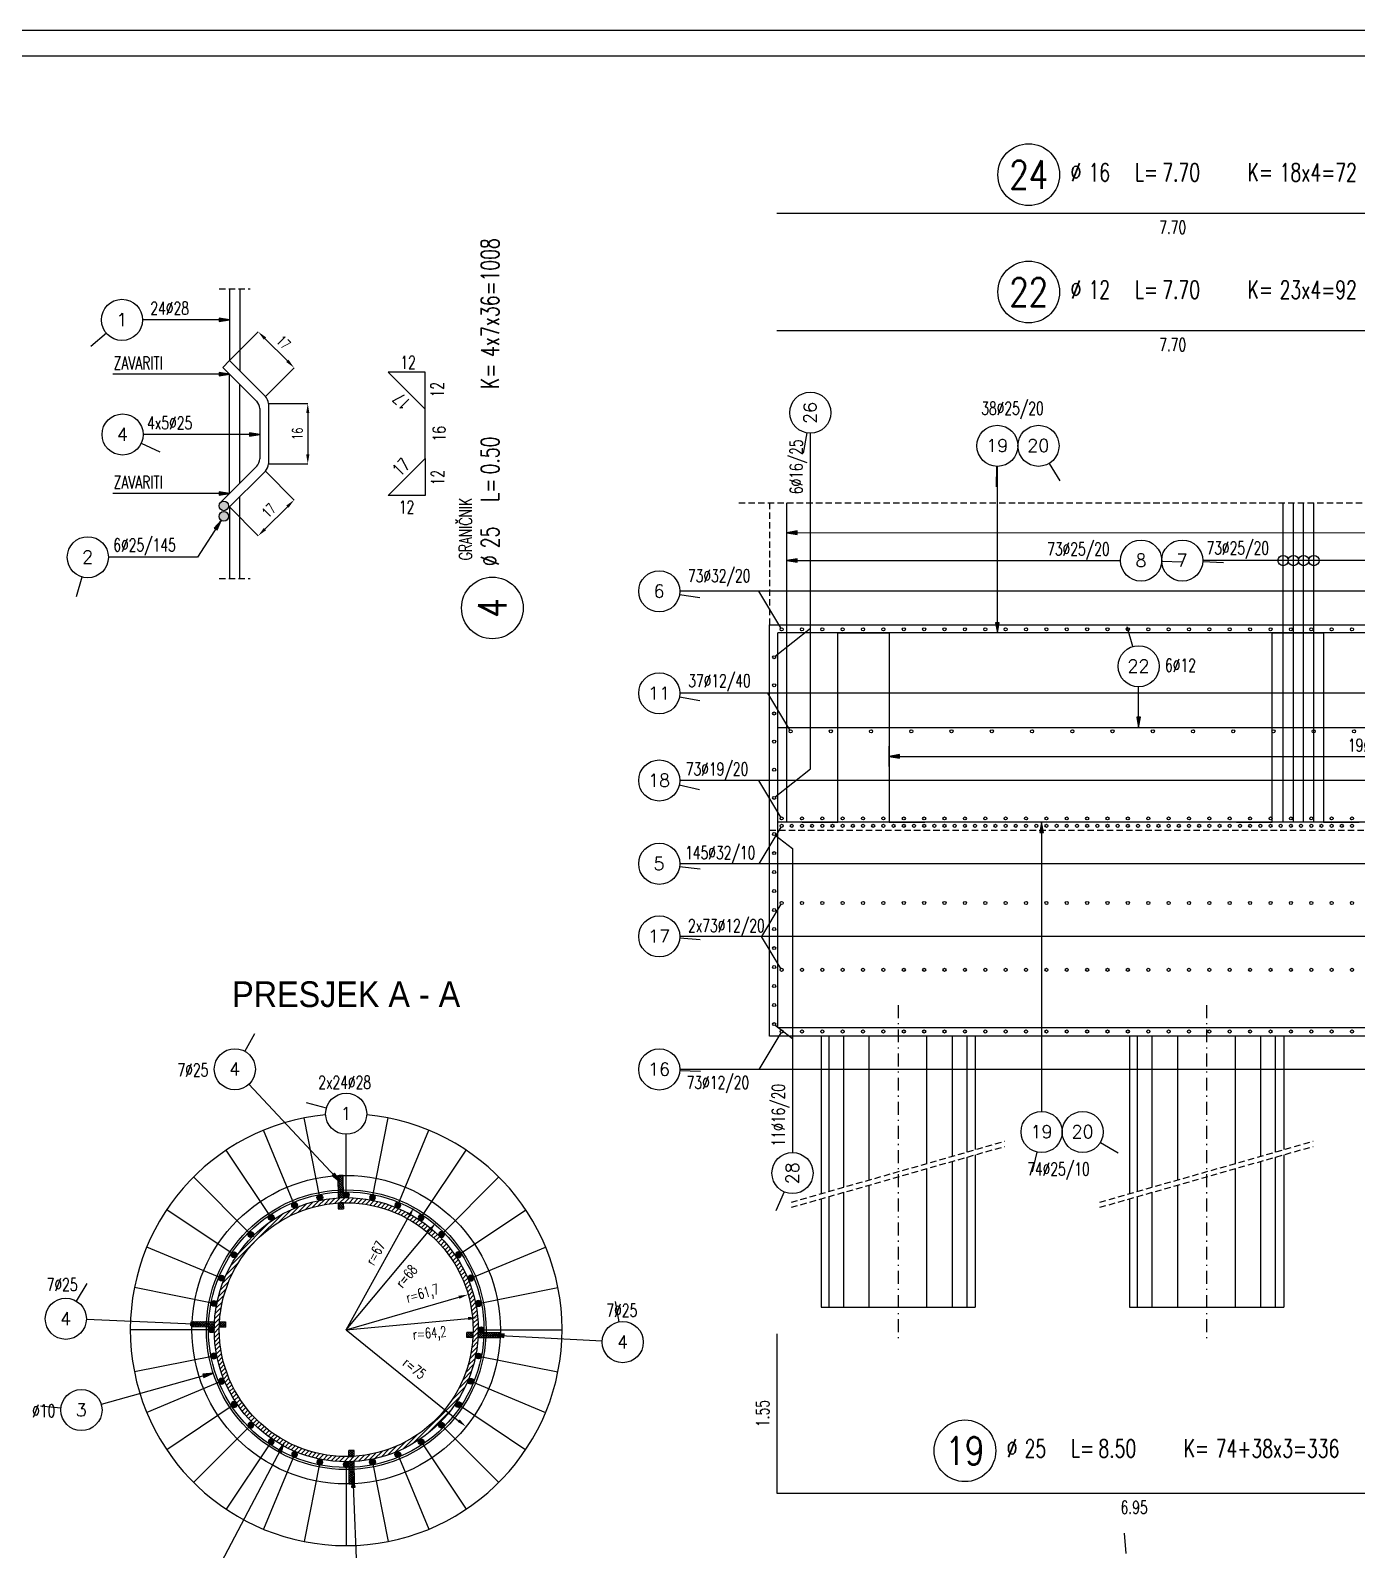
# Model space of a CAD drawing. Extents: x 3217 to 16371, y 373 to 2888.
# Drawn here: x 4307 to 5597, y 1411 to 2888 of the extents above; entities that cross this region are included whole.
import ezdxf
from ezdxf.enums import TextEntityAlignment as Align

# ---------------------------------------------------------------- set-up
doc = ezdxf.new("R2010")
doc.units = 0
doc.header["$LTSCALE"] = 50
doc.header["$PDMODE"] = 34
doc.header["$PDSIZE"] = 5
doc.linetypes.add('CENTER', pattern=[0.47, 0.25, -0.1, 0.02, -0.1])
doc.linetypes.add('HIDDEN2', pattern=[0.1875, 0.125, -0.0625])
doc.layers.get('DEFPOINTS').update_dxf_attribs({"linetype": 'CONTINUOUS'})
for name, color, linetype in [('ARM', 1, 'CONTINUOUS'), ('ARM-I', 6, 'CONTINUOUS'), ('BETON', 7, 'CONTINUOUS'), ('CRTICA', 7, 'CONTINUOUS'), ('KOTE', 4, 'CONTINUOUS'), ('NEVIDLJIVO', 9, 'HIDDEN2'), ('OSI', 2, 'CENTER'), ('TANKO', 8, 'CONTINUOUS'), ('TEKST', 7, 'CONTINUOUS')]:
    doc.layers.add(name, color=color, linetype=linetype)
doc.styles.add('KOTE', font='romans.shx', dxfattribs={"width": 0.7})
doc.styles.get("Standard").update_dxf_attribs({"font": 'romans.shx', "width": 0.9})
doc.dimstyles.new('M-50', dxfattribs={"dimscale": 50, "dimtxt": 0.2, "dimasz": 0.185, "dimexe": 0, "dimexo": 0, "dimgap": 0.1, "dimtad": 1, "dimdec": 0, "dimzin": 0, "dimdsep": 46, "dimtxsty": 'KOTE', "dimcen": 0.09, "dimclrd": 256, "dimclre": 256, "dimclrt": 2, "dimadec": 0, "dimazin": 0, "dimtfac": 1, "dimtdec": 0, "dimtix": 1, "dimtmove": 2, "dimatfit": 3, "dimfxl": 0, "dimtolj": 1, "dimtzin": 0, "dimarcsym": 0})
pattern_1 = [(45, (-10751.3807, -63121.8798), (-1.122532015, 1.122532015), []), (135, (-10751.3807, -63121.8798), (-1.122532015, -1.122532015), [])]
pattern_2 = [(225, (19979.3194, 66370.6034), (1.122532015, -1.122532015), []), (315, (19979.3194, 66370.6034), (1.122532015, 1.122532015), [])]
pattern_3 = [(225, (69360.211, 16989.7119), (-1.122532015, 1.122532015), []), (135, (69360.211, 16989.7119), (1.122532015, 1.122532015), [])]
pattern_4 = [(45, (-60132.2722, -13740.9883), (1.122532015, -1.122532015), []), (315, (-60132.2722, -13740.9883), (-1.122532015, -1.122532015), [])]

# ---------------------------------------------------------------- blocks, each defined once
blk = doc.blocks.new('A$C5B970AFC')
at = {"layer": 'TANKO'}
h = blk.add_hatch(color=256, dxfattribs=at)
edge = h.paths.add_edge_path()
edge.add_arc((0, 0), 1.4, 0, 360)
blk.add_circle((0, 0), 1.4, dxfattribs=at)
blk = doc.blocks.new('P')
at = {"layer": 'KOTE'}
blk.add_circle((0, 0), 0.4, dxfattribs=at)
blk.add_attdef('P', text='', height=0.25, dxfattribs=at).set_placement((-0.004, 0.004), align=Align.MIDDLE)
blk = doc.blocks.new('STR')
at = {"layer": 'KOTE', "color": 9}
blk.add_lwpolyline([(-1, 0.17), (-1, -0.17), (0, 0)], close=True, dxfattribs=at)
at = {"layer": 'KOTE', "color": 9, "linetype": 'ByBlock'}
blk.add_solid([(-1, 0.17), (-1, -0.17), (0, 0)], dxfattribs=at)
blk = doc.blocks.new('*D312')
at = {"layer": 'DEFPOINTS', "color": 0}
for p in [(4500.5, 2566.9), (4563.3, 2560), (4535.4, 2532.1)]:
    blk.add_point(p, dxfattribs=at)
at = {"layer": 'TANKO', "lineweight": -2}
for p, q in [((4500.5, 2566.9), (4528.4, 2594.9)), ((4535, 2588.4), (4556.8, 2566.6)), ((4535.4, 2532.1), (4563.3, 2560))]:
    blk.add_line(p, q, dxfattribs=at)
at = {"layer": 'TANKO'}
for points in [[(4536.1, 2589.5), (4533.9, 2587.3), (4528.4, 2594.9)], [(4557.9, 2567.7), (4555.7, 2565.5), (4563.3, 2560)]]:
    blk.add_solid(points, dxfattribs=at)
at = {"layer": 'TANKO', "color": 2, "insert": (4553, 2584.6), "char_height": 10, "attachment_point": 5, "rotation": 315.02, "style": 'KOTE'}
blk.add_mtext('\\A1;{\\fRomanS|b0|i0|c238|p2;17}', dxfattribs=at)
blk = doc.blocks.new('*D313')
at = {"layer": 'DEFPOINTS', "color": 0}
for p in [(4535.4, 2459.3), (4500.5, 2424.5), (4563.3, 2431.3)]:
    blk.add_point(p, dxfattribs=at)
at = {"layer": 'TANKO', "lineweight": -2}
for p, q in [((4535.4, 2459.3), (4563.3, 2431.3)), ((4500.5, 2424.5), (4528.4, 2396.5)), ((4535, 2403), (4556.8, 2424.8))]:
    blk.add_line(p, q, dxfattribs=at)
at = {"layer": 'TANKO'}
for points in [[(4555.7, 2425.9), (4557.9, 2423.7), (4563.3, 2431.3)], [(4533.9, 2404.1), (4536.1, 2401.9), (4528.4, 2396.5)]]:
    blk.add_solid(points, dxfattribs=at)
at = {"layer": 'TANKO', "color": 2, "insert": (4538.8, 2421), "char_height": 10, "attachment_point": 5, "rotation": 44.98, "style": 'KOTE'}
blk.add_mtext('\\A1;{\\fRomanS|b0|i0|c238|p2;17}', dxfattribs=at)
blk = doc.blocks.new('*D314')
at = {"layer": 'DEFPOINTS', "color": 0}
for p in [(4538.3, 2525), (4538.3, 2466.4), (4576.6, 2466.4)]:
    blk.add_point(p, dxfattribs=at)
at = {"layer": 'TANKO', "lineweight": -2}
for p, q in [((4538.3, 2525), (4576.6, 2525)), ((4576.6, 2515.8), (4576.6, 2475.6)), ((4538.3, 2466.4), (4576.6, 2466.4))]:
    blk.add_line(p, q, dxfattribs=at)
at = {"layer": 'TANKO'}
for points in [[(4575.1, 2515.8), (4578.2, 2515.8), (4576.6, 2525)], [(4575.1, 2475.6), (4578.2, 2475.6), (4576.6, 2466.4)]]:
    blk.add_solid(points, dxfattribs=at)
at = {"layer": 'TANKO', "color": 2, "insert": (4566.6, 2495.7), "char_height": 10, "attachment_point": 5, "rotation": 90, "style": 'KOTE'}
blk.add_mtext('\\A1;{\\fRomanS|b0|i0|c238|p2;16}', dxfattribs=at)
blk = doc.blocks.new('*D318')
at = {"layer": 'DEFPOINTS', "color": 0}
for p in [(4614, 1624.4), (4730.6, 1530.1)]:
    blk.add_point(p, dxfattribs=at)
at = {"layer": 'TANKO', "lineweight": -2}
blk.add_line((4614, 1624.4), (4723.4, 1535.9), dxfattribs=at)
at = {"layer": 'TANKO'}
blk.add_solid([(4724.4, 1537.1), (4722.5, 1534.7), (4730.6, 1530.1)], dxfattribs=at)
at = {"layer": 'TANKO', "color": 2, "insert": (4680.4, 1586.9), "char_height": 10, "attachment_point": 5, "rotation": 321.0603, "style": 'KOTE'}
blk.add_mtext('\\A1;{\\fRomanS|b0|i0|c238|p2;r=75}', dxfattribs=at)
blk = doc.blocks.new('*D319')
at = {"layer": 'DEFPOINTS', "color": 0}
for p in [(4741.8, 1636.1), (4614, 1624.4)]:
    blk.add_point(p, dxfattribs=at)
at = {"layer": 'TANKO', "lineweight": -2}
blk.add_line((4614, 1624.4), (4732.6, 1635.2), dxfattribs=at)
at = {"layer": 'TANKO'}
blk.add_solid([(4732.5, 1636.8), (4732.8, 1633.7), (4741.8, 1636.1)], dxfattribs=at)
at = {"layer": 'TANKO', "color": 2, "insert": (4695.3, 1619.7), "char_height": 10, "attachment_point": 5, "rotation": 5.2264, "style": 'KOTE'}
blk.add_mtext('\\A1;{\\fRomanS|b0|i0|c238|p2;r=64,2}', dxfattribs=at)
blk = doc.blocks.new('*D320')
at = {"layer": 'DEFPOINTS', "color": 0}
for p in [(4732.5, 1658.5), (4614, 1624.4)]:
    blk.add_point(p, dxfattribs=at)
at = {"layer": 'TANKO', "lineweight": -2}
blk.add_line((4614, 1624.4), (4723.7, 1656), dxfattribs=at)
at = {"layer": 'TANKO'}
blk.add_solid([(4723.2, 1657.4), (4724.1, 1654.5), (4732.5, 1658.5)], dxfattribs=at)
at = {"layer": 'TANKO', "color": 2, "insert": (4688.6, 1658.4), "char_height": 10, "attachment_point": 5, "rotation": 16.0693, "style": 'KOTE'}
blk.add_mtext('\\A1;{\\fRomanS|b0|i0|c238|p2;r=61,7}', dxfattribs=at)
blk = doc.blocks.new('*D321')
at = {"layer": 'DEFPOINTS', "color": 0}
for p in [(4701.4, 1728.5), (4614, 1624.4)]:
    blk.add_point(p, dxfattribs=at)
at = {"layer": 'TANKO', "lineweight": -2}
blk.add_line((4614, 1624.4), (4695.5, 1721.4), dxfattribs=at)
at = {"layer": 'TANKO'}
blk.add_solid([(4694.3, 1722.4), (4696.6, 1720.5), (4701.4, 1728.5)], dxfattribs=at)
at = {"layer": 'TANKO', "color": 2, "insert": (4672.6, 1676.4), "char_height": 10, "attachment_point": 5, "rotation": 49.9944, "style": 'KOTE'}
blk.add_mtext('\\A1;{\\fRomanS|b0|i0|c238|p2;r=68}', dxfattribs=at)
blk = doc.blocks.new('*D322')
at = {"layer": 'DEFPOINTS', "color": 0}
for p in [(4679.9, 1743.3), (4614, 1624.4)]:
    blk.add_point(p, dxfattribs=at)
at = {"layer": 'TANKO', "lineweight": -2}
blk.add_line((4614, 1624.4), (4675.4, 1735.2), dxfattribs=at)
at = {"layer": 'TANKO'}
blk.add_solid([(4674, 1736), (4676.7, 1734.5), (4679.9, 1743.3)], dxfattribs=at)
at = {"layer": 'TANKO', "color": 2, "insert": (4642.3, 1698.9), "char_height": 10, "attachment_point": 5, "rotation": 61.0215, "style": 'KOTE'}
blk.add_mtext('\\A1;{\\fRomanS|b0|i0|c238|p2;r=67}', dxfattribs=at)
blk = doc.blocks.new('POZ')
at = {"layer": 'ARM-I'}
blk.add_circle((0, 0), 0.6, dxfattribs=at)
at = {"layer": 'ARM', "width": 0.7}
for s, p in [('%%c', (0.814, -0.125)), ('L=', (2.064, -0.125)), ('K=', (4.256, -0.125))]:
    blk.add_text(s, height=0.35, dxfattribs=at).set_placement(p)
for tag, p in [('VA', (0.879, 0.435)), ('FI', (1.162, -0.13)), ('DUZ', (2.598, -0.13)), ('KOM', (4.881, -0.13))]:
    blk.add_attdef(tag, p, '', height=0.35, dxfattribs=at)
at = {"layer": 'ARM', "width": 0.7, "flags": 1}
for tag, p in [('TIP', (1.038, -0.896)), ('A', (1.162, -1.411)), ('B', (1.162, -1.918)), ('C', (1.162, -2.426)), ('D', (1.162, -2.934)), ('E', (1.162, -3.441)), ('F', (1.162, -3.949)), ('G', (1.162, -4.457)), ('H', (1.162, -4.964)), ('I', (1.162, -5.472)), ('J', (1.162, -5.98)), ('K', (1.162, -6.487)), ('L', (1.162, -6.995)), ('M', (1.162, -7.503)), ('N', (1.162, -8.011))]:
    blk.add_attdef(tag, p, '', height=0.35, dxfattribs=at)
at = {"layer": 'ARM-I', "width": 0.8}
blk.add_attdef('POZ', text='', height=0.55, dxfattribs=at).set_placement((0, 0), align=Align.MIDDLE)
blk = doc.blocks.new('S')
at = {"layer": 'KOTE', "color": 9}
blk.add_line((0, 1), (0, -1), dxfattribs=at)
blk.add_lwpolyline([(-1, 0.17), (-1, -0.17), (0, 0)], close=True, dxfattribs=at)
at = {"layer": 'KOTE', "color": 9, "linetype": 'ByBlock'}
blk.add_solid([(-1, 0.17), (-1, -0.17), (0, 0)], dxfattribs=at)

msp = doc.modelspace()

# ---------------------------------------------------------------- hatches: boundary and pattern name
at = {"layer": 'ARM'}
h = msp.add_hatch(color=256, dxfattribs=at)
edge = h.paths.add_edge_path()
edge.add_arc((4495, 2415.4), 4.68, 0, 360)
edge = h.paths.add_edge_path()
edge.add_arc((4495, 2425.6), 4.68, 0, 360)
at = {"layer": 'TANKO'}
h = msp.add_hatch(dxfattribs=at)
h.set_pattern_fill('ANSI37', color=256, scale=0.5, style=0)
h.set_pattern_definition(pattern_1)
edge = h.paths.add_edge_path()
edge.add_arc((4614, 1624.4), 128.4, 91.2495, 93.4819)
edge.add_line((4606.2, 1752.5), (4605.9, 1774.1))
edge.add_arc((4614, 1624.4), 150, 91.1596, 93.0702, ccw=False)
edge.add_line((4610.9, 1774.3), (4611.2, 1752.7))
h = msp.add_hatch(dxfattribs=at)
h.set_pattern_fill('ANSI31', color=256, style=0)
h.set_pattern_definition([(45, (-10894.6726, -62719.5116), (-2.24506403, 2.24506403), [])])
edge = h.paths.add_edge_path()
edge.add_arc((4614, 1624.4), 128.4, 0, 360)
edge = h.paths.add_edge_path(flags=16)
edge.add_arc((4614, 1624.4), 123.4, 0, 360)
h = msp.add_hatch(dxfattribs=at)
h.set_pattern_fill('ANSI37', color=256, scale=0.5, style=0)
h.set_pattern_definition(pattern_1)
edge = h.paths.add_edge_path()
edge.add_arc((4614, 1624.4), 123.4, 91.2749, 93.5977)
edge.add_line((4606.2, 1747.5), (4606.3, 1741.8))
edge.add_line((4606.3, 1741.8), (4611.3, 1741.8))
edge.add_line((4611.3, 1741.8), (4611.2, 1747.7))
h = msp.add_hatch(dxfattribs=at)
h.set_pattern_fill('ANSI37', color=256, scale=0.5, style=0)
h.set_pattern_definition(pattern_3)
edge = h.paths.add_edge_path()
edge.add_arc((4614, 1624.4), 128.4, 176.5181, 178.7505)
edge.add_line((4485.6, 1627.2), (4464, 1627.4))
edge.add_arc((4614, 1624.4), 150, 176.9298, 178.8404, ccw=False)
edge.add_line((4464.2, 1632.4), (4485.8, 1632.2))
h = msp.add_hatch(dxfattribs=at)
h.set_pattern_fill('ANSI37', color=256, scale=0.5, style=0)
h.set_pattern_definition(pattern_3)
edge = h.paths.add_edge_path()
edge.add_arc((4614, 1624.4), 123.4, 176.4023, 178.7251)
edge.add_line((4490.6, 1627.1), (4496.5, 1627))
edge.add_line((4496.5, 1627), (4496.6, 1632))
edge.add_line((4496.6, 1632), (4490.8, 1632.1))
h = msp.add_hatch(dxfattribs=at)
h.set_pattern_fill('ANSI37', color=256, scale=0.5, style=0)
h.set_pattern_definition(pattern_4)
edge = h.paths.add_edge_path()
edge.add_arc((4614, 1624.4), 123.4, 356.4023, 358.7251)
edge.add_line((4737.3, 1621.6), (4731.4, 1621.7))
edge.add_line((4731.4, 1621.7), (4731.4, 1616.7))
edge.add_line((4731.4, 1616.7), (4737.1, 1616.6))
h = msp.add_hatch(dxfattribs=at)
h.set_pattern_fill('ANSI37', color=256, scale=0.5, style=0)
h.set_pattern_definition(pattern_4)
edge = h.paths.add_edge_path()
edge.add_arc((4614, 1624.4), 128.4, 356.5181, 358.7505)
edge.add_line((4742.3, 1621.6), (4763.9, 1621.3))
edge.add_arc((4614, 1624.4), 150, 356.9298, 358.8404, ccw=False)
edge.add_line((4763.8, 1616.3), (4742.1, 1616.6))
h = msp.add_hatch(dxfattribs=at)
h.set_pattern_fill('ANSI37', color=256, scale=0.5, style=0)
h.set_pattern_definition(pattern_2)
edge = h.paths.add_edge_path()
edge.add_arc((4614, 1624.4), 123.4, 271.2749, 273.5977)
edge.add_line((4621.7, 1501.2), (4621.7, 1506.9))
edge.add_line((4621.7, 1506.9), (4616.7, 1506.9))
edge.add_line((4616.7, 1506.9), (4616.7, 1501))
h = msp.add_hatch(dxfattribs=at)
h.set_pattern_fill('ANSI37', color=256, scale=0.5, style=0)
h.set_pattern_definition(pattern_2)
edge = h.paths.add_edge_path()
edge.add_arc((4614, 1624.4), 128.4, 271.2495, 273.4819)
edge.add_line((4621.8, 1496.2), (4622, 1474.6))
edge.add_arc((4614, 1624.4), 150, 271.1596, 273.0702, ccw=False)
edge.add_line((4617, 1474.4), (4616.8, 1496))

# ---------------------------------------------------------------- linework, layer by layer
at = {"layer": 'ARM'}
for p, q in [((4500.5, 2636.6), (4500.5, 2566.9)), ((4510.7, 2636.6), (4510.7, 2556.8)), ((4500.5, 2566.9), (4493.9, 2560.3)), ((4493.9, 2560.3), (4527, 2527.2)), ((4500.5, 2566.9), (4535.4, 2532.1)), ((4500.5, 2437.7), (4500.5, 2553.7)), ((4510.7, 2447.9), (4510.7, 2543.5)), ((4529.9, 2520.2), (4529.9, 2471.2)), ((4538.3, 2525), (4538.3, 2466.4)), ((4491.7, 2428.9), (4527, 2464.2)), ((4498.3, 2422.3), (4535.4, 2459.3)), ((4500.5, 2424.5), (4500.5, 2354.8)), ((4510.7, 2354.8), (4510.7, 2434.6)), ((5042.7, 2118), (5042.7, 2428.6)), ((5525.3, 2118), (5525.3, 2428.6)), ((5535.3, 2118), (5535.3, 2428.6)), ((5545.3, 2118), (5545.3, 2428.6)), ((5555.3, 2118), (5555.3, 2428.6)), ((6467.9, 2302), (5033.9, 2302)), ((5033.9, 1918), (5033.9, 2302)), ((5033.9, 2210), (6467.9, 2210)), ((6467.9, 2118), (5033.9, 2118)), ((6467.9, 1918), (5033.9, 1918))]:
    msp.add_line(p, q, dxfattribs=at)
for points in [[(5057.6, 2118), (5092.2, 2118), (5092.2, 2302), (5142.2, 2302), (5142.2, 2118), (5176.9, 2118)], [(5480, 2118), (5514.7, 2118), (5514.7, 2302), (5564.7, 2302), (5564.7, 2118), (5599.3, 2118)]]:
    msp.add_lwpolyline(points, dxfattribs=at)
for centre in [(4495, 2425.6), (4495, 2415.4)]:
    msp.add_circle(centre, 4.68, dxfattribs=at)
for centre, start, end in [((4519.9, 2520.2), 0, 45.02), ((4528.3, 2525), 0, 45.02), ((4519.9, 2471.2), 314.98, 0), ((4528.3, 2466.4), 314.98, 0)]:
    msp.add_arc(centre, 10, start, end, dxfattribs=at)
at = {"layer": 'ARM-I'}
for points in [[(5032.9, 2710.2), (5802.9, 2710.2)], [(5032.9, 2596.1), (5802.9, 2596.1)], [(4654.7, 2435.7), (4690.7, 2471.7), (4690.7, 2519.7), (4654.7, 2555.7)], [(5032.9, 1620.4), (5032.9, 1465.4), (5727.9, 1465.4)]]:
    msp.add_lwpolyline(points, dxfattribs=at)
at = {"layer": 'BETON'}
for p, q in [((5025.9, 1910), (5025.9, 2310)), ((5025.9, 2310), (6475.8, 2310)), ((6475.9, 1910), (5025.9, 1910)), ((5075.9, 1910), (5075.9, 1756.6)), ((5225.9, 1910), (5225.9, 1799.5)), ((5375.9, 1910), (5375.9, 1756.6)), ((5525.9, 1910), (5525.9, 1799.5)), ((5225.9, 1794.5), (5225.9, 1646.2)), ((5525.9, 1794.5), (5525.9, 1646.2)), ((5075.9, 1751.6), (5075.9, 1646.2)), ((5375.9, 1751.6), (5375.9, 1646.2)), ((5075.9, 1646.2), (5225.9, 1646.2)), ((5375.9, 1646.2), (5525.9, 1646.2))]:
    msp.add_line(p, q, dxfattribs=at)
for points in [[(3217.3, 373), (14130.3, 373), (14130.3, 2888), (3217.3, 2888)], [(3342.3, 398), (14105.3, 398), (14105.3, 2863), (3342.3, 2863)]]:
    msp.add_lwpolyline(points, close=True, dxfattribs=at)
msp.add_circle((4614, 1624.4), 150, dxfattribs=at)
at = {"layer": 'CRTICA'}
for p, q in [((4380.8, 2593.5), (4365.6, 2580.5)), ((4414.6, 2486.5), (4432.7, 2478)), ((5062, 2496.5), (5058.5, 2476.8)), ((5246.7, 2464.1), (5246.1, 2444.1)), ((5297.7, 2466.9), (5308, 2449.8)), ((5407.2, 2371.8), (5427.2, 2371.2)), ((5447.2, 2371.5), (5467.2, 2370.6)), ((4357, 2356.4), (4351.3, 2337.2)), ((4938.3, 2339.5), (4958, 2336.4)), ((5379.2, 2288.8), (5373.5, 2308)), ((4938.2, 2239.8), (4957.9, 2236.3)), ((4938, 2154.2), (4957.6, 2149.9)), ((4938.3, 2075), (4958.2, 2072.5)), ((4938.4, 2005.4), (4958.4, 2003.8)), ((4515.4, 1895.1), (4525.2, 1912.6)), ((4938.5, 1876.6), (4958.5, 1875.8)), ((4594.7, 1839.8), (4575.4, 1845.1)), ((5347.7, 1806.6), (5365, 1796.5)), ((5285.8, 1797.2), (5281.1, 1777.8)), ((5040, 1758.4), (5032, 1740.1)), ((4351.6, 1652.2), (4361.9, 1669.3)), ((4879.5, 1632), (4876, 1651.7)), ((4336.6, 1548), (4316.7, 1549.9)), ((5372.5, 1406.6), (5370.9, 1426.5))]:
    msp.add_line(p, q, dxfattribs=at)
at = {"layer": 'KOTE'}
for centre, radius in [((5525.3, 2372.4), 5), ((5535.3, 2372.4), 5), ((5545.3, 2372.4), 5), ((5555.3, 2372.4), 5), ((5037.5, 2305.6), 1.5), ((5057.3, 2305.6), 1.5), ((5077.1, 2305.6), 1.5), ((5096.9, 2305.6), 1.5), ((5116.7, 2305.6), 1.5), ((5136.5, 2305.6), 1.5), ((5156.4, 2305.6), 1.5), ((5176.2, 2305.6), 1.5), ((5196, 2305.6), 1.5), ((5215.8, 2305.6), 1.5), ((5235.6, 2305.6), 1.5), ((5255.4, 2305.6), 1.5), ((5275.3, 2305.6), 1.5), ((5295.1, 2305.6), 1.5), ((5314.9, 2305.6), 1.5), ((5334.7, 2305.6), 1.5), ((5354.5, 2305.6), 1.5), ((5374.3, 2305.6), 1.5), ((5394.2, 2305.6), 1.5), ((5414, 2305.6), 1.5), ((5433.8, 2305.6), 1.5), ((5453.6, 2305.6), 1.5), ((5473.4, 2305.6), 1.5), ((5493.2, 2305.6), 1.5), ((5513.1, 2305.6), 1.5), ((5532.9, 2305.6), 1.5), ((5552.7, 2305.6), 1.5), ((5572.5, 2305.6), 1.5), ((5592.3, 2305.6), 1.5), ((5030.3, 2278.4), 1.5), ((5030.3, 2251.1), 1.5), ((5030.3, 2223.7), 1.5), ((5046.3, 2206.4), 1.5), ((5085.4, 2206.4), 1.5), ((5124.5, 2206.4), 1.5), ((5163.7, 2206.4), 1.5), ((5202.8, 2206.4), 1.5), ((5242, 2206.4), 1.5), ((5281.1, 2206.4), 1.5), ((5320.3, 2206.4), 1.5), ((5359.4, 2206.4), 1.5), ((5398.6, 2206.4), 1.5), ((5437.7, 2206.4), 1.5), ((5476.8, 2206.4), 1.5), ((5516, 2206.4), 1.5), ((5555.1, 2206.4), 1.5), ((5594.3, 2206.4), 1.5), ((5030.3, 2196.3), 1.5), ((5030.3, 2169), 1.5), ((5030.3, 2141.6), 1.5), ((5037.5, 2121.6), 1.5), ((5037.5, 2114.4), 1.5), ((5047.4, 2114.4), 1.5), ((5057.3, 2121.6), 1.5), ((5057.3, 2114.4), 1.5), ((5067.2, 2114.4), 1.5), ((5077.1, 2121.6), 1.5), ((5077.1, 2114.4), 1.5), ((5087, 2114.4), 1.5), ((5096.9, 2121.6), 1.5), ((5096.9, 2114.4), 1.5), ((5106.8, 2114.4), 1.5), ((5116.7, 2121.6), 1.5), ((5116.7, 2114.4), 1.5), ((5126.6, 2114.4), 1.5), ((5136.5, 2121.6), 1.5), ((5136.5, 2114.4), 1.5), ((5146.4, 2114.4), 1.5), ((5156.4, 2121.6), 1.5), ((5156.4, 2114.4), 1.5), ((5166.3, 2114.4), 1.5), ((5176.2, 2121.6), 1.5), ((5176.2, 2114.4), 1.5), ((5186.1, 2114.4), 1.5), ((5196, 2121.6), 1.5), ((5196, 2114.4), 1.5), ((5205.9, 2114.4), 1.5), ((5215.8, 2121.6), 1.5), ((5215.8, 2114.4), 1.5), ((5225.7, 2114.4), 1.5), ((5235.6, 2121.6), 1.5), ((5235.6, 2114.4), 1.5), ((5245.5, 2114.4), 1.5), ((5255.4, 2121.6), 1.5), ((5255.4, 2114.4), 1.5), ((5265.3, 2114.4), 1.5), ((5275.3, 2121.6), 1.5), ((5275.3, 2114.4), 1.5), ((5285.2, 2114.4), 1.5), ((5295.1, 2121.6), 1.5), ((5295.1, 2114.4), 1.5), ((5305, 2114.4), 1.5), ((5314.9, 2121.6), 1.5), ((5314.9, 2114.4), 1.5), ((5324.8, 2114.4), 1.5), ((5334.7, 2121.6), 1.5), ((5334.7, 2114.4), 1.5), ((5344.6, 2114.4), 1.5), ((5354.5, 2121.6), 1.5), ((5354.5, 2114.4), 1.5), ((5364.4, 2114.4), 1.5), ((5374.3, 2121.6), 1.5), ((5374.3, 2114.4), 1.5), ((5384.2, 2114.4), 1.5), ((5394.2, 2121.6), 1.5), ((5394.2, 2114.4), 1.5), ((5404.1, 2114.4), 1.5), ((5414, 2121.6), 1.5), ((5414, 2114.4), 1.5), ((5423.9, 2114.4), 1.5), ((5433.8, 2121.6), 1.5), ((5433.8, 2114.4), 1.5), ((5443.7, 2114.4), 1.5), ((5453.6, 2121.6), 1.5), ((5453.6, 2114.4), 1.5), ((5463.5, 2114.4), 1.5), ((5473.4, 2121.6), 1.5), ((5473.4, 2114.4), 1.5), ((5483.3, 2114.4), 1.5), ((5493.2, 2121.6), 1.5), ((5493.2, 2114.4), 1.5), ((5503.1, 2114.4), 1.5), ((5513.1, 2121.6), 1.5), ((5513.1, 2114.4), 1.5), ((5523, 2114.4), 1.5), ((5532.9, 2121.6), 1.5), ((5532.9, 2114.4), 1.5), ((5542.8, 2114.4), 1.5), ((5552.7, 2121.6), 1.5), ((5552.7, 2114.4), 1.5), ((5562.6, 2114.4), 1.5), ((5572.5, 2121.6), 1.5), ((5572.5, 2114.4), 1.5), ((5582.4, 2114.4), 1.5), ((5592.3, 2121.6), 1.5), ((5592.3, 2114.4), 1.5), ((5030.3, 2106.4), 1.5), ((5030.3, 2087.9), 1.5), ((5030.3, 2069.5), 1.5), ((5030.3, 2051), 1.5), ((5037.5, 2039.4), 1.5), ((5057.3, 2039.4), 1.5), ((5077.1, 2039.4), 1.5), ((5096.9, 2039.4), 1.5), ((5116.7, 2039.4), 1.5), ((5136.5, 2039.4), 1.5), ((5156.4, 2039.4), 1.5), ((5176.2, 2039.4), 1.5), ((5196, 2039.4), 1.5), ((5215.8, 2039.4), 1.5), ((5235.6, 2039.4), 1.5), ((5255.4, 2039.4), 1.5), ((5275.3, 2039.4), 1.5), ((5295.1, 2039.4), 1.5), ((5314.9, 2039.4), 1.5), ((5334.7, 2039.4), 1.5), ((5354.5, 2039.4), 1.5), ((5374.3, 2039.4), 1.5), ((5394.2, 2039.4), 1.5), ((5414, 2039.4), 1.5), ((5433.8, 2039.4), 1.5), ((5453.6, 2039.4), 1.5), ((5473.4, 2039.4), 1.5), ((5493.2, 2039.4), 1.5), ((5513.1, 2039.4), 1.5), ((5532.9, 2039.4), 1.5), ((5552.7, 2039.4), 1.5), ((5572.5, 2039.4), 1.5), ((5592.3, 2039.4), 1.5), ((5030.3, 2032.5), 1.5), ((5030.3, 2014), 1.5), ((5030.3, 1995.5), 1.5), ((5030.3, 1977.1), 1.5), ((5037.5, 1974.4), 1.5), ((5057.3, 1974.4), 1.5), ((5077.1, 1974.4), 1.5), ((5096.9, 1974.4), 1.5), ((5116.7, 1974.4), 1.5), ((5136.5, 1974.4), 1.5), ((5156.4, 1974.4), 1.5), ((5176.2, 1974.4), 1.5), ((5196, 1974.4), 1.5), ((5215.8, 1974.4), 1.5), ((5235.6, 1974.4), 1.5), ((5255.4, 1974.4), 1.5), ((5275.3, 1974.4), 1.5), ((5295.1, 1974.4), 1.5), ((5314.9, 1974.4), 1.5), ((5334.7, 1974.4), 1.5), ((5354.5, 1974.4), 1.5), ((5374.3, 1974.4), 1.5), ((5394.2, 1974.4), 1.5), ((5414, 1974.4), 1.5), ((5433.8, 1974.4), 1.5), ((5453.6, 1974.4), 1.5), ((5473.4, 1974.4), 1.5), ((5493.2, 1974.4), 1.5), ((5513.1, 1974.4), 1.5), ((5532.9, 1974.4), 1.5), ((5552.7, 1974.4), 1.5), ((5572.5, 1974.4), 1.5), ((5592.3, 1974.4), 1.5), ((5030.3, 1958.6), 1.5), ((5030.3, 1940.1), 1.5), ((5030.3, 1921.6), 1.5), ((5037.5, 1914.4), 1.5), ((5057.3, 1914.4), 1.5), ((5077.1, 1914.4), 1.5), ((5096.9, 1914.4), 1.5), ((5116.7, 1914.4), 1.5), ((5136.5, 1914.4), 1.5), ((5156.4, 1914.4), 1.5), ((5176.2, 1914.4), 1.5), ((5196, 1914.4), 1.5), ((5215.8, 1914.4), 1.5), ((5235.6, 1914.4), 1.5), ((5255.4, 1914.4), 1.5), ((5275.3, 1914.4), 1.5), ((5295.1, 1914.4), 1.5), ((5314.9, 1914.4), 1.5), ((5334.7, 1914.4), 1.5), ((5354.5, 1914.4), 1.5), ((5374.3, 1914.4), 1.5), ((5394.2, 1914.4), 1.5), ((5414, 1914.4), 1.5), ((5433.8, 1914.4), 1.5), ((5453.6, 1914.4), 1.5), ((5473.4, 1914.4), 1.5), ((5493.2, 1914.4), 1.5), ((5513.1, 1914.4), 1.5), ((5532.9, 1914.4), 1.5), ((5552.7, 1914.4), 1.5), ((5572.5, 1914.4), 1.5), ((5592.3, 1914.4), 1.5)]:
    msp.add_circle(centre, radius, dxfattribs=at)
at = {"layer": 'NEVIDLJIVO'}
for p, q in [((4490.5, 2636.6), (4520.7, 2636.6)), ((4995.9, 2428.6), (10311.9, 2428.6)), ((5025.9, 2428.6), (5025.9, 2310)), ((4490.5, 2354.8), (4520.7, 2354.8)), ((10281.9, 2110), (5025.9, 2110)), ((5047, 1748.4), (5254.7, 1807.7)), ((5047, 1743.4), (5254.7, 1802.7)), ((5347, 1748.4), (5554.7, 1807.7)), ((5347, 1743.4), (5554.7, 1802.7))]:
    msp.add_line(p, q, dxfattribs=at)
at = {"layer": 'OSI'}
for p, q in [((5150.9, 1940), (5150.9, 1616.2)), ((5450.9, 1940), (5450.9, 1616.2))]:
    msp.add_line(p, q, dxfattribs=at)
at = {"layer": 'TANKO'}
for p, q in [((4500.5, 2606.5), (4415.9, 2606.5)), ((4500.5, 2553.7), (4387.1, 2553.7)), ((4529.9, 2495), (4416.5, 2495)), ((5065.5, 2169.7), (5065.5, 2496.2)), ((5247.4, 2302), (5247.4, 2464)), ((4500.5, 2437.7), (4387.1, 2437.7)), ((4492.5, 2411.5), (4469.5, 2375.6)), ((5042.7, 2399.5), (6099.3, 2399.6)), ((4469.5, 2375.6), (4382.7, 2375.6)), ((5042.7, 2372.4), (5367.2, 2372.4)), ((6459, 2372.5), (5447.2, 2372.4)), ((6442.2, 2342.5), (4938.5, 2342.5)), ((5036.7, 2306.9), (5015.4, 2342.5)), ((5031.4, 2279.3), (5065.5, 2306.5)), ((5384.8, 2210), (5384.8, 2249.6)), ((6433.4, 2243.3), (4938.5, 2243.3)), ((5045.5, 2207.7), (5024.2, 2243.3)), ((5142.2, 2182), (5655, 2182)), ((6442.2, 2158.5), (4938.5, 2158.5)), ((5036.7, 2122.9), (5015.4, 2158.5)), ((5031.4, 2142.5), (5065.5, 2169.7)), ((5036.7, 2113.1), (5015.4, 2077.5)), ((5290.4, 2118), (5290.4, 1836.7)), ((5031.4, 2105.5), (5048.1, 2092.5)), ((5048.1, 2092.5), (5048.1, 1796.7)), ((6442.2, 2077.5), (4938.5, 2077.5)), ((5036.7, 2038.1), (5018.1, 2006.9)), ((6444.9, 2006.9), (4938.5, 2006.9)), ((5036.7, 1975.7), (5018.1, 2006.9)), ((5036.7, 1913.1), (5015.4, 1877.5)), ((5031.4, 1920.7), (5048.1, 1907.7)), ((5083.8, 1758.9), (5083.8, 1910)), ((5098, 1763), (5098, 1910)), ((5122.8, 1770.1), (5122.8, 1910)), ((5178.9, 1786.1), (5178.9, 1910)), ((5203.8, 1793.2), (5203.8, 1910)), ((5217.9, 1797.2), (5217.9, 1910)), ((5383.8, 1758.9), (5383.8, 1910)), ((5398, 1763), (5398, 1910)), ((5422.8, 1770.1), (5422.8, 1910)), ((5478.9, 1786.1), (5478.9, 1910)), ((5503.8, 1793.2), (5503.8, 1910)), ((5517.9, 1797.2), (5517.9, 1910)), ((6442.2, 1877.5), (4938.5, 1877.5)), ((4608.3, 1768.3), (4519.4, 1863.1)), ((4563.8, 1745.6), (4533.6, 1818.4)), ((4588.4, 1753), (4573, 1830.3)), ((4639.6, 1753), (4654.9, 1830.3)), ((4664.2, 1745.6), (4694.3, 1818.4)), ((4614, 1755.6), (4614, 1814.4)), ((4541.1, 1733.5), (4497.3, 1799)), ((4686.9, 1733.5), (4730.6, 1799)), ((5203.8, 1646.2), (5203.8, 1788.2)), ((5217.9, 1646.2), (5217.9, 1792.2)), ((5503.8, 1646.2), (5503.8, 1788.2)), ((5517.9, 1646.2), (5517.9, 1792.2)), ((4605.9, 1774.1), (4606.2, 1752.5)), ((4610.9, 1774.3), (4611.2, 1752.7)), ((5178.9, 1646.2), (5178.9, 1781.1)), ((5478.9, 1646.2), (5478.9, 1781.1)), ((4521.2, 1717.1), (4465.5, 1772.9)), ((4706.7, 1717.1), (4762.5, 1772.9)), ((5122.8, 1646.2), (5122.8, 1765.1)), ((5422.8, 1646.2), (5422.8, 1765.1)), ((4606.2, 1747.5), (4606.3, 1741.8)), ((4611.2, 1747.7), (4611.3, 1741.8)), ((5083.8, 1646.2), (5083.8, 1753.9)), ((5098, 1646.2), (5098, 1758)), ((5383.8, 1646.2), (5383.8, 1753.9)), ((5398, 1646.2), (5398, 1758)), ((4504.9, 1697.3), (4439.4, 1741)), ((4606.3, 1741.8), (4611.3, 1741.8)), ((4723.1, 1697.3), (4788.6, 1741)), ((4492.8, 1674.6), (4420, 1704.7)), ((4735.2, 1674.6), (4808, 1704.7)), ((4485.3, 1650), (4408, 1665.3)), ((4742.6, 1650), (4819.9, 1665.3)), ((4472.7, 1629.6), (4361.3, 1634.2)), ((4464, 1627.4), (4485.6, 1627.2)), ((4464.2, 1632.4), (4485.8, 1632.2)), ((4490.6, 1627.1), (4496.5, 1627)), ((4490.8, 1632.1), (4496.6, 1632)), ((4496.6, 1632), (4496.5, 1627)), ((4482.8, 1624.4), (4404, 1624.4)), ((4731.4, 1616.7), (4731.4, 1621.7)), ((4737.3, 1621.6), (4731.4, 1621.7)), ((4737.1, 1616.6), (4731.4, 1616.7)), ((4763.8, 1616.3), (4742.1, 1616.6)), ((4763.9, 1621.3), (4742.3, 1621.6)), ((4745.2, 1624.4), (4824, 1624.4)), ((4757.5, 1619.1), (4863, 1613.4)), ((4485.3, 1598.8), (4408, 1583.4)), ((4742.6, 1598.8), (4819.9, 1583.4)), ((4484.7, 1582.2), (4375.8, 1551.6)), ((4492.8, 1574.2), (4420, 1544)), ((4735.2, 1574.2), (4808, 1544)), ((4504.9, 1551.5), (4439.4, 1507.7)), ((4723.1, 1551.5), (4788.6, 1507.7)), ((4521.2, 1531.6), (4465.5, 1475.9)), ((4706.7, 1531.6), (4762.5, 1475.9)), ((4553.8, 1514.2), (4492.3, 1397.9)), ((4541.1, 1515.3), (4497.3, 1449.8)), ((4686.9, 1515.3), (4730.6, 1449.8)), ((4563.8, 1503.1), (4533.6, 1430.3)), ((4588.4, 1495.7), (4573, 1418.4)), ((4614, 1493.2), (4614, 1414.4)), ((4621.7, 1506.9), (4616.7, 1506.9)), ((4616.7, 1501), (4616.7, 1506.9)), ((4617, 1474.4), (4616.8, 1496)), ((4621.7, 1501.2), (4621.7, 1506.9)), ((4622, 1474.6), (4621.8, 1496.2)), ((4639.6, 1495.7), (4654.9, 1418.4)), ((4664.2, 1503.1), (4694.3, 1430.3)), ((4620.5, 1481.2), (4624.9, 1376.4))]:
    msp.add_line(p, q, dxfattribs=at)
for points in [[(4690.7, 2519.7), (4690.7, 2555.7), (4654.7, 2555.7)], [(4690.7, 2471.7), (4690.7, 2435.7), (4654.7, 2435.7)]]:
    msp.add_lwpolyline(points, dxfattribs=at)
for radius in [136, 134, 128.4, 123.4]:
    msp.add_circle((4614, 1624.4), radius, dxfattribs=at)
for radius, start, end in [(210, 95.4588, 84.5412), (150, 91.1596, 93.0702), (128.4, 91.2495, 93.4819), (123.4, 91.2749, 93.5977), (150, 176.9298, 178.8404), (128.4, 176.5181, 178.7505), (123.4, 176.4023, 178.7251), (123.4, 356.4023, 358.7251), (128.4, 356.5181, 358.7505), (150, 356.9298, 358.8404), (123.4, 271.2749, 273.5977), (128.4, 271.2495, 273.4819), (150, 271.1596, 273.0702)]:
    msp.add_arc((4614, 1624.4), radius, start, end, dxfattribs=at)

# ---------------------------------------------------------------- block references
at = {"layer": 'KOTE', "xscale": 50, "yscale": 50, "zscale": 50}
for p, values in [((5277.9, 2747.7), {'POZ': '24', 'FI': '16', 'DUZ': '7.70', 'KOM': '18x4=72'}), ((5277.9, 2633.6), {'POZ': '22', 'FI': '12', 'DUZ': '7.70', 'KOM': '23x4=92'}), ((5215.8, 1506.6), {'POZ': '19', 'FI': '25', 'DUZ': '8.50', 'KOM': '74+38x3=336'})]:
    msp.add_blockref('POZ', p, dxfattribs=at).add_auto_attribs(values)
at = {"layer": 'KOTE', "xscale": 50, "yscale": 50, "zscale": 50, "rotation": 90}
msp.add_blockref('POZ', (4756.2, 2326.3), dxfattribs=at).add_auto_attribs({'POZ': '4', 'FI': '25', 'DUZ': '0.50', 'KOM': '4x7x36=1008'})
at = {"layer": 'KOTE'}
ref = msp.add_blockref('P', (4395.9, 2606.5), dxfattribs=dict(at, xscale=50, yscale=50, zscale=50))
ref.add_attrib('P', '1', dxfattribs={"height": 12.5}).set_placement((4395.8, 2606.7), align=Align.MIDDLE)
at = {"layer": 'KOTE', "xscale": 10, "yscale": 10, "zscale": 10}
for p in [(4500.5, 2606.5), (4500.5, 2553.7), (4529.9, 2495), (4500.5, 2437.7)]:
    msp.add_blockref('STR', p, dxfattribs=at)
at = {"layer": 'KOTE'}
ref = msp.add_blockref('P', (5065.5, 2516.2), dxfattribs=dict(at, xscale=50, yscale=50, zscale=50, rotation=90))
ref.add_attrib('P', '26', dxfattribs={"height": 12.5, "rotation": 90}).set_placement((5065.3, 2516), align=Align.MIDDLE)
ref = msp.add_blockref('P', (4396.5, 2495), dxfattribs=dict(at, xscale=50, yscale=50, zscale=50))
ref.add_attrib('P', '4', dxfattribs={"height": 12.5}).set_placement((4396.3, 2495.2), align=Align.MIDDLE)
ref = msp.add_blockref('P', (5247.4, 2484), dxfattribs=dict(at, xscale=50, yscale=50, zscale=50))
ref.add_attrib('P', '19', dxfattribs={"height": 12.5}).set_placement((5247.2, 2484.3), align=Align.MIDDLE)
ref = msp.add_blockref('P', (5287.4, 2484), dxfattribs=dict(at, xscale=50, yscale=50, zscale=50))
ref.add_attrib('P', '20', dxfattribs={"height": 12.5}).set_placement((5287.2, 2484.3), align=Align.MIDDLE)
at = {"layer": 'KOTE', "yscale": 10, "zscale": 10}
for name, p, xscale, rotation in [('S', (5042.7, 2399.5), 10, 180), ('S', (5042.7, 2372.4), 10, 180), ('STR', (5247.4, 2302), 10, 270), ('STR', (5384.8, 2210), 10, 270), ('S', (5142.2, 2182), 10, 180), ('STR', (5290.4, 2118), 10, 90), ('STR', (4608.3, 1768.3), 9.999999999997923, 313.168664803087), ('STR', (4472.7, 1629.6), 9.999999999997991, 357.647270561069), ('STR', (4757.5, 1619.1), 10.00000000000047, 176.9272380398722), ('STR', (4484.7, 1582.2), 10.00000000000026, 15.69275003155403), ('STR', (4553.8, 1514.2), 9.99999999999775, 62.11696607352372), ('STR', (4620.5, 1481.2), 9.999999999998916, 92.4310724901752)]:
    msp.add_blockref(name, p, dxfattribs=dict(at, xscale=xscale, rotation=rotation))
at = {"layer": 'KOTE'}
ref = msp.add_blockref('P', (4362.7, 2375.6), dxfattribs=dict(at, xscale=50, yscale=50, zscale=50))
ref.add_attrib('P', '2', dxfattribs={"height": 12.5}).set_placement((4362.5, 2375.8), align=Align.MIDDLE)
ref = msp.add_blockref('P', (5387.2, 2372.4), dxfattribs=dict(at, xscale=50, yscale=50, zscale=50))
ref.add_attrib('P', '8', dxfattribs={"height": 12.5}).set_placement((5387.1, 2372.6), align=Align.MIDDLE)
ref = msp.add_blockref('P', (5427.2, 2372.4), dxfattribs=dict(at, xscale=50, yscale=50, zscale=50))
ref.add_attrib('P', '7', dxfattribs={"height": 12.5}).set_placement((5427.1, 2372.6), align=Align.MIDDLE)
ref = msp.add_blockref('P', (4918.5, 2342.5), dxfattribs=dict(at, xscale=50, yscale=50, zscale=50))
ref.add_attrib('P', '6', dxfattribs={"height": 12.5}).set_placement((4918.3, 2342.7), align=Align.MIDDLE)
ref = msp.add_blockref('P', (5384.8, 2269.6), dxfattribs=dict(at, xscale=50, yscale=50, zscale=50))
ref.add_attrib('P', '22', dxfattribs={"height": 12.5}).set_placement((5384.6, 2269.8), align=Align.MIDDLE)
ref = msp.add_blockref('P', (4918.5, 2243.3), dxfattribs=dict(at, xscale=50, yscale=50, zscale=50))
ref.add_attrib('P', '11', dxfattribs={"height": 12.5}).set_placement((4918.3, 2243.5), align=Align.MIDDLE)
ref = msp.add_blockref('P', (4918.5, 2158.5), dxfattribs=dict(at, xscale=50, yscale=50, zscale=50))
ref.add_attrib('P', '18', dxfattribs={"height": 12.5}).set_placement((4918.3, 2158.7), align=Align.MIDDLE)
ref = msp.add_blockref('P', (4918.5, 2077.5), dxfattribs=dict(at, xscale=50, yscale=50, zscale=50))
ref.add_attrib('P', '5', dxfattribs={"height": 12.5}).set_placement((4918.3, 2077.7), align=Align.MIDDLE)
ref = msp.add_blockref('P', (4918.5, 2006.9), dxfattribs=dict(at, xscale=50, yscale=50, zscale=50))
ref.add_attrib('P', '17', dxfattribs={"height": 12.5}).set_placement((4918.3, 2007.1), align=Align.MIDDLE)
ref = msp.add_blockref('P', (4505.7, 1877.7), dxfattribs=dict(at, xscale=50, yscale=50, zscale=50))
ref.add_attrib('P', '4', dxfattribs={"height": 12.5}).set_placement((4505.5, 1877.9), align=Align.MIDDLE)
ref = msp.add_blockref('P', (4918.5, 1877.5), dxfattribs=dict(at, xscale=50, yscale=50, zscale=50))
ref.add_attrib('P', '16', dxfattribs={"height": 12.5}).set_placement((4918.3, 1877.7), align=Align.MIDDLE)
ref = msp.add_blockref('P', (4614, 1834.4), dxfattribs=dict(at, xscale=50, yscale=50, zscale=50))
ref.add_attrib('P', '1', dxfattribs={"height": 12.5}).set_placement((4613.8, 1834.6), align=Align.MIDDLE)
ref = msp.add_blockref('P', (5290.4, 1816.7), dxfattribs=dict(at, xscale=50, yscale=50, zscale=50))
ref.add_attrib('P', '19', dxfattribs={"height": 12.5}).set_placement((5290.3, 1816.9), align=Align.MIDDLE)
ref = msp.add_blockref('P', (5330.4, 1816.7), dxfattribs=dict(at, xscale=50, yscale=50, zscale=50))
ref.add_attrib('P', '20', dxfattribs={"height": 12.5}).set_placement((5330.3, 1816.9), align=Align.MIDDLE)
ref = msp.add_blockref('P', (5048.1, 1776.7), dxfattribs=dict(at, xscale=50, yscale=50, zscale=50, rotation=90))
ref.add_attrib('P', '28', dxfattribs={"height": 12.5, "rotation": 90}).set_placement((5047.9, 1776.5), align=Align.MIDDLE)
ref = msp.add_blockref('P', (4341.3, 1635), dxfattribs=dict(at, xscale=50, yscale=50, zscale=50))
ref.add_attrib('P', '4', dxfattribs={"height": 12.5}).set_placement((4341.1, 1635.2), align=Align.MIDDLE)
ref = msp.add_blockref('P', (4883, 1612.3), dxfattribs=dict(at, xscale=50, yscale=50, zscale=50))
ref.add_attrib('P', '4', dxfattribs={"height": 12.5}).set_placement((4882.8, 1612.5), align=Align.MIDDLE)
ref = msp.add_blockref('P', (4356.5, 1546.2), dxfattribs=dict(at, xscale=50, yscale=50, zscale=50))
ref.add_attrib('P', '3', dxfattribs={"height": 12.5}).set_placement((4356.3, 1546.4), align=Align.MIDDLE)
at = {"layer": 'TANKO'}
for name, p, xscale, yscale, zscale, rotation in [('STR', (4492.5, 2411.5), 9.999999999994667, 10, 10, 57.40762495743777), ('A$C5B970AFC', (4485.3, 1598.8), -2, 2, 2, 180), ('A$C5B970AFC', (4742.6, 1598.8), 2, 2, 2, 180), ('A$C5B970AFC', (4492.8, 1574.2), -2, 2, 2, 180), ('A$C5B970AFC', (4735.2, 1574.2), 2, 2, 2, 180), ('A$C5B970AFC', (4504.9, 1551.5), -2, 2, 2, 180), ('A$C5B970AFC', (4723.1, 1551.5), 2, 2, 2, 180), ('A$C5B970AFC', (4521.2, 1531.6), -2, 2, 2, 180), ('A$C5B970AFC', (4706.7, 1531.6), 2, 2, 2, 180), ('A$C5B970AFC', (4541.1, 1515.3), -2, 2, 2, 180), ('A$C5B970AFC', (4686.9, 1515.3), 2, 2, 2, 180), ('A$C5B970AFC', (4563.8, 1503.1), -2, 2, 2, 180), ('A$C5B970AFC', (4588.4, 1495.7), -2, 2, 2, 180), ('A$C5B970AFC', (4614, 1493.2), -2, 2, 2, 180), ('A$C5B970AFC', (4639.6, 1495.7), 2, 2, 2, 180), ('A$C5B970AFC', (4664.2, 1503.1), 2, 2, 2, 180)]:
    msp.add_blockref(name, p, dxfattribs=dict(at, xscale=xscale, yscale=yscale, zscale=zscale, rotation=rotation))
at = {"layer": 'TANKO', "yscale": 2, "zscale": 2}
for p, xscale in [((4614, 1755.6), 2), ((4563.8, 1745.6), 2), ((4588.4, 1753), 2), ((4639.6, 1753), -2), ((4664.2, 1745.6), -2), ((4541.1, 1733.5), 2), ((4686.9, 1733.5), -2), ((4521.2, 1717.1), 2), ((4706.7, 1717.1), -2), ((4504.9, 1697.3), 2), ((4723.1, 1697.3), -2), ((4492.8, 1674.6), 2), ((4735.2, 1674.6), -2), ((4485.3, 1650), 2), ((4742.6, 1650), -2), ((4482.8, 1624.4), 2), ((4745.2, 1624.4), 2)]:
    msp.add_blockref('A$C5B970AFC', p, dxfattribs=dict(at, xscale=xscale))

# ---------------------------------------------------------------- texts
at = {"layer": 'KOTE', "style": 'KOTE', "width": 0.7}
for s, p in [('7.70', (5417.9, 2696.5)), ('24%%c28', (4442.3, 2617.8)), ('7.70', (5417.9, 2582.3)), ('12', (4674.2, 2565.2)), ('ZAVARITI', (4411.6, 2564.6)), ('38%%c25/20', (5262.1, 2519.6)), ('4x5%%c25', (4442.3, 2506.3)), ('ZAVARITI', (4411.6, 2448.6)), ('12', (4672.7, 2424.4)), ('6%%C25/145', (4417.9, 2386.7)), ('73%%c25/20', (5326.2, 2382.7)), ('73%%c25/20', (5481.2, 2383.7)), ('6%%c12', (5425.5, 2270.6)), ('37%%c12/40', (4977.1, 2254.6)), ('19%%c20/75', (5618.8, 2192)), ('73%%c19/20', (4974.7, 2168.8)), ('145%%c32/10', (4977.8, 2087.4)), ('7%%C25', (4464.9, 1877)), ('2x24%%c28', (4612.5, 1864.9)), ('73%%c12/20', (4975.6, 1863.9)), ('74%%c25/10', (5306.8, 1779.7)), ('7%%C25', (4337.7, 1668.3)), ('7%%C25', (4882.1, 1643.2)), ('%%c10', (4319.8, 1545.5)), ('6.95', (5380.4, 1451.6))]:
    msp.add_text(s, height=12.5, dxfattribs=at).set_placement(p, align=Align.MIDDLE)
for s, rotation, p in [('12', 90, (4702.6, 2538.6)), ('17', 135, (4668.1, 2527.4)), ('16', 90, (4704.4, 2495.7)), ('17', 45, (4667.4, 2463.3)), ('12', 90, (4703, 2453.1)), ('GRANIČNIK', 90, (4728.3, 2403.1)), ('73%%c32/20', 0, (4976.8, 2356.7)), ('1.55', 90, (5019.1, 1542.9))]:
    msp.add_text(s, height=12.5, rotation=rotation, dxfattribs=at).set_placement(p, align=Align.MIDDLE)
msp.add_text('6%%c16/25', height=12.5, rotation=90, dxfattribs=at).set_placement((5058, 2490.2), align=Align.RIGHT)
msp.add_text('2x73%%c12/20', height=12.5, dxfattribs=at).set_placement((5021.1, 2011.1), align=Align.RIGHT)
msp.add_text('11%%c16/20', height=12.5, rotation=90, dxfattribs=at).set_placement((5040.6, 1802.7))
at = {"layer": 'TEKST', "insert": (4614, 1950.5), "char_height": 25, "attachment_point": 5}
msp.add_mtext('{\\fArial|b0|i0|c238|p34;PRESJEK A - A}', dxfattribs=at)

# ---------------------------------------------------------------- dimensions: what is measured, and where the dimension line sits
at = {"layer": 'TANKO'}
for p1, p2, distance, text, picture, middle in [((4500.5, 2566.9), (4535.4, 2532.1), 39.5, '{\\fRomanS|b0|i0|c238|p2;17}', '*D312', (4553, 2584.6)), ((4538.3, 2525), (4538.3, 2466.4), 38.3, '{\\fRomanS|b0|i0|c238|p2;16}', '*D314', (4566.6, 2495.7)), ((4500.5, 2424.5), (4535.4, 2459.3), -39.5, '{\\fRomanS|b0|i0|c238|p2;17}', '*D313', (4538.8, 2421))]:
    dim = msp.add_aligned_dim(p1=p1, p2=p2, distance=distance, text=text, dimstyle='M-50', dxfattribs=at)
    dim.commit()
    dim.dimension.update_dxf_attribs({"geometry": picture, "text_midpoint": middle})
for mpoint, text, picture, middle in [((4679.9, 1743.3), '{\\fRomanS|b0|i0|c238|p2;r=67}', '*D322', (4642.3, 1698.9)), ((4701.4, 1728.5), '{\\fRomanS|b0|i0|c238|p2;r=68}', '*D321', (4672.6, 1676.4)), ((4732.5, 1658.5), '{\\fRomanS|b0|i0|c238|p2;r=61,7}', '*D320', (4688.6, 1658.4)), ((4741.8, 1636.1), '{\\fRomanS|b0|i0|c238|p2;r=64,2}', '*D319', (4695.3, 1619.7)), ((4730.6, 1530.1), '{\\fRomanS|b0|i0|c238|p2;r=75}', '*D318', (4680.4, 1586.9))]:
    dim = msp.add_radius_dim(center=(4614, 1624.4), mpoint=mpoint, text=text, dimstyle='M-50', dxfattribs=at)
    dim.commit()
    dim.dimension.update_dxf_attribs({"geometry": picture, "text_midpoint": middle, "dimtype": 164})

doc.saveas('drawing.dxf')
